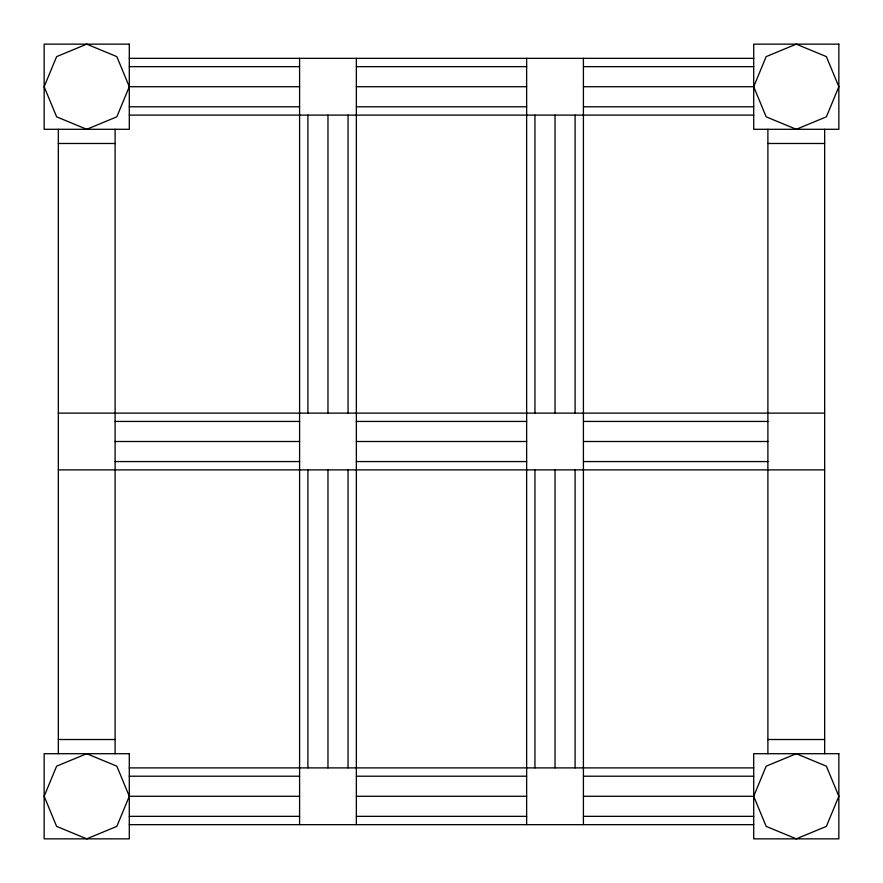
<?xml version="1.0" encoding="UTF-8"?>
<svg xmlns="http://www.w3.org/2000/svg" width="883" height="883" viewBox="0 0 883 883"><rect width="100%" height="100%" fill="white"/><g stroke="black" fill="none" stroke-linecap="round" stroke-linejoin="round"><path stroke-width="1.32" d="M129.293 86.722L116.832 116.832L86.722 129.293L56.622 116.832L44.15 86.722L56.622 56.622L86.722 44.15L116.832 56.622L129.293 86.722L299.591 86.722M129.293 796.278L116.832 826.378L86.722 838.85L56.622 826.378L44.15 796.278L56.622 766.168L86.722 753.707L116.832 766.168L129.293 796.278L299.591 796.278M753.707 86.722L766.168 56.622L796.278 44.15L826.378 56.622L838.85 86.722L826.378 116.832L796.278 129.293L766.168 116.832L753.707 86.722L583.409 86.722M753.707 796.278L766.168 766.168L796.278 753.707L826.378 766.168L838.85 796.278L826.378 826.378L796.278 838.85L766.168 826.378L753.707 796.278L583.409 796.278M129.293 58.344L753.707 58.344M129.293 66.655L299.591 66.655M356.357 66.655L526.643 66.655M583.409 66.655L753.707 66.655M356.357 86.722L526.643 86.722M129.293 106.788L299.591 106.788M356.357 106.788L526.643 106.788M583.409 106.788L753.707 106.788M129.293 115.11L753.707 115.11M58.344 143.488L115.11 143.488M767.89 143.488L824.656 143.488M58.344 413.123L824.656 413.123M115.11 421.434L299.591 421.434M356.357 421.434L526.643 421.434M583.409 421.434L767.89 421.434M115.11 441.5L299.591 441.5M356.357 441.5L526.643 441.5M583.409 441.5L767.89 441.5M115.11 461.566L299.591 461.566M356.357 461.566L526.643 461.566M583.409 461.566L767.89 461.566M58.344 469.877L824.656 469.877M58.344 739.513L115.11 739.513M767.89 739.513L824.656 739.513M129.293 767.89L753.707 767.89M129.293 776.212L299.591 776.212M356.357 776.212L526.643 776.212M583.409 776.212L753.707 776.212M356.357 796.278L526.643 796.278M129.293 816.345L299.591 816.345M356.357 816.345L526.643 816.345M583.409 816.345L753.707 816.345M129.293 824.656L753.707 824.656M824.656 129.293L824.656 753.707M767.89 129.293L767.89 753.707M583.409 58.344L583.409 824.656M575.098 115.11L575.098 413.123M575.098 469.877L575.098 767.89M555.032 115.11L555.032 413.123M555.032 469.877L555.032 767.89M534.955 115.11L534.955 413.123M534.955 469.877L534.955 767.89M526.643 58.344L526.643 824.656M356.357 58.344L356.357 824.656M348.045 115.11L348.045 413.123M348.045 469.877L348.045 767.89M327.968 115.11L327.968 413.123M327.968 469.877L327.968 767.89M307.902 115.11L307.902 413.123M307.902 469.877L307.902 767.89M299.591 58.344L299.591 824.656M115.11 129.293L115.11 753.707M58.344 129.293L58.344 753.707M129.293 44.15L44.15 44.15L44.15 129.293L129.293 129.293L129.293 44.15M838.85 44.15L753.707 44.15L753.707 129.293L838.85 129.293L838.85 44.15M129.293 753.707L44.15 753.707L44.15 838.85L129.293 838.85L129.293 753.707M838.85 753.707L753.707 753.707L753.707 838.85L838.85 838.85L838.85 753.707"/></g></svg>
